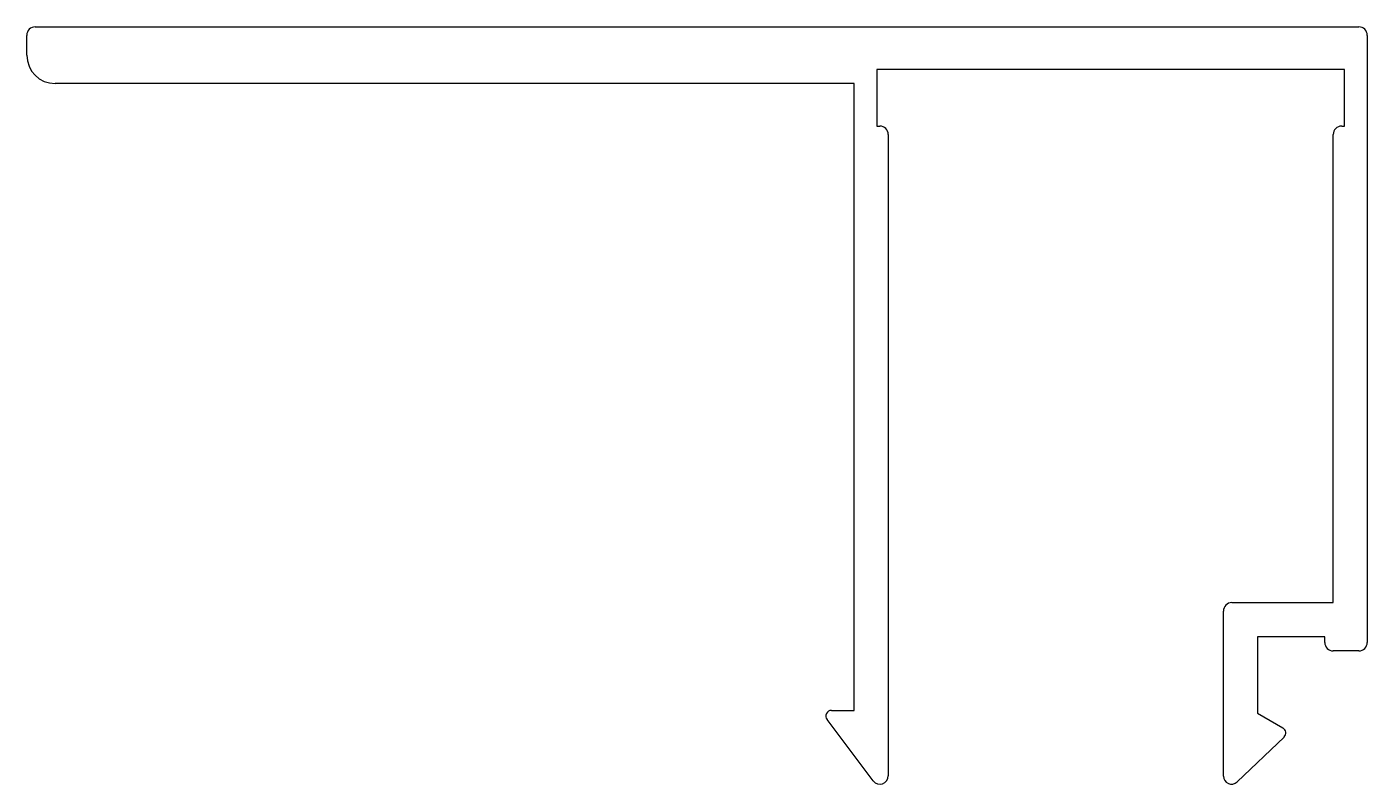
# Model space of a CAD drawing. Extents: x 618.8 to 666.1, y 679.6 to 706.3.
import ezdxf

# ---------------------------------------------------------------- set-up
doc = ezdxf.new("R2010")
doc.units = 0
doc.layers.get('0').update_dxf_attribs({"linetype": 'CONTINUOUS'})

msp = doc.modelspace()

# ---------------------------------------------------------------- linework, layer by layer
at = {"color": 0}
for p, q in [((619.123, 706.295), (665.82, 706.295)), ((618.823, 705.295), (618.823, 705.995)), ((666.12, 705.995), (666.12, 684.595)), ((648.821, 704.795), (648.821, 702.795)), ((665.32, 704.795), (648.821, 704.795)), ((665.32, 702.795), (665.32, 704.795)), ((648.02, 704.295), (619.823, 704.295)), ((648.02, 682.195), (648.02, 704.295)), ((648.821, 702.795), (648.921, 702.795)), ((649.221, 702.495), (649.221, 679.894)), ((664.92, 685.995), (664.92, 702.495)), ((665.22, 702.795), (665.32, 702.795)), ((661.347, 685.995), (664.92, 685.995)), ((661.047, 679.881), (661.047, 685.695)), ((662.247, 684.795), (662.247, 682.095)), ((664.62, 684.795), (662.247, 684.795)), ((664.62, 684.595), (664.62, 684.795)), ((665.82, 684.295), (664.92, 684.295)), ((647.22, 682.195), (648.02, 682.195)), ((662.247, 682.095), (663.142, 681.578)), ((648.688, 679.709), (647.063, 681.872)), ((663.185, 681.258), (661.531, 679.675))]:
    msp.add_line(p, q, dxfattribs=at)
for centre, radius, start, end in [((619.123, 705.995), 0.3, 90, 180), ((665.82, 705.995), 0.3, 0, 90), ((619.823, 705.295), 1, 180, 270), ((648.921, 702.495), 0.3, 0, 90), ((665.22, 702.495), 0.3, 90, 180), ((661.347, 685.695), 0.3, 90, 180), ((664.92, 684.595), 0.3, 180, 270), ((665.82, 684.595), 0.3, 270, 0), ((647.22, 681.995), 0.2, 90, 218.2319), ((663.047, 681.403), 0.2, 313.7397, 61.6151), ((648.923, 679.894), 0.299, 218.2319, 0), ((661.333, 679.881), 0.286, 180, 313.7397)]:
    msp.add_arc(centre, radius, start, end, dxfattribs=at)

doc.saveas('drawing.dxf')
